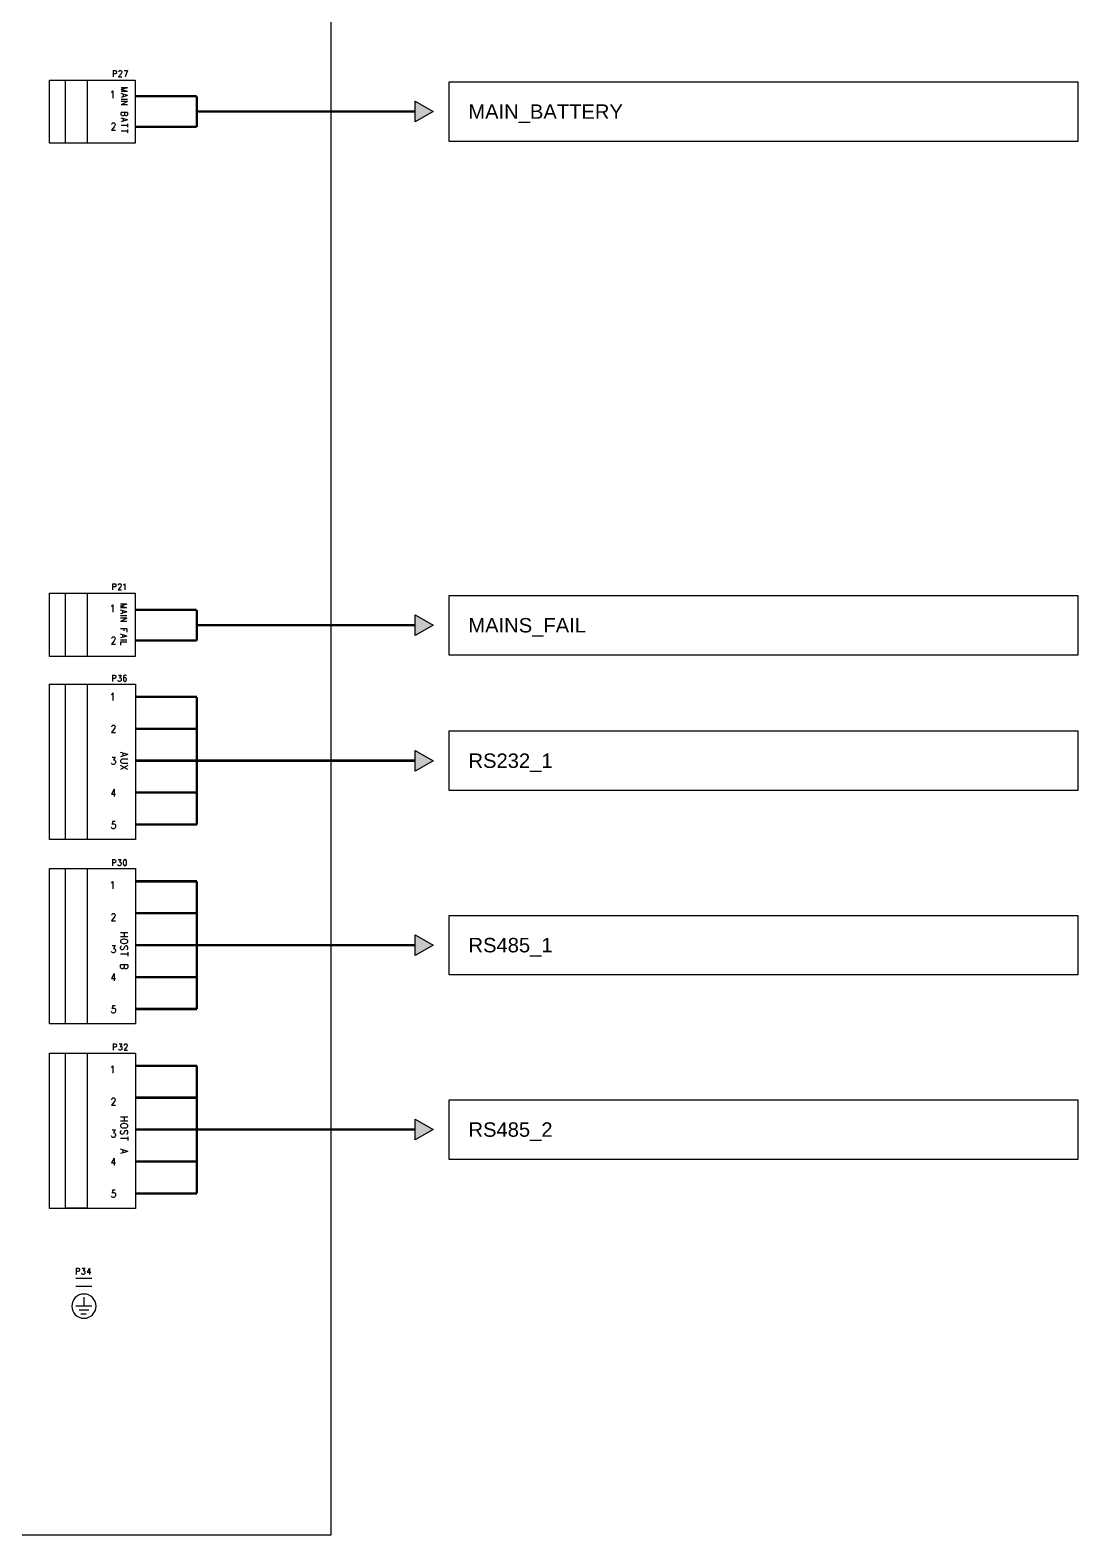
# Model space of a CAD drawing. Header units: millimetres. Extents: x 431884 to 533746, y -292344 to -203978.
# Drawn here: x 501072 to 533746, y -292344 to -245429 of the extents above; entities that cross this region are included whole.
import ezdxf
from ezdxf.enums import TextEntityAlignment as Align

# ---------------------------------------------------------------- set-up
doc = ezdxf.new("R2010")
doc.units = ezdxf.units.MM
doc.header["$LTSCALE"] = 12.5
doc.header["$MEASUREMENT"] = 0
doc.linetypes.add('HIDDEN', pattern=[0.375, 0.25, -0.125])
doc.layers.add('SST001026_PHO', color=9, linetype='Continuous')
doc.styles.get("Standard").update_dxf_attribs({"font": 'arial.ttf'})

# ---------------------------------------------------------------- blocks, each defined once
blk = doc.blocks.new('8-Way APC')
h = blk.add_hatch(color=256)
h.dxf.hatch_style = 1
h.paths.add_polyline_path([(513640, -247970), (513080, -248294), (513080, -247646)])
h = blk.add_hatch(color=256)
h.dxf.hatch_style = 1
h.paths.add_polyline_path([(513640, -263984), (513080, -264307), (513080, -263660)])
h = blk.add_hatch(color=256)
h.dxf.hatch_style = 1
h.paths.add_polyline_path([(513645, -268207), (513085, -268531), (513085, -267884)])
h = blk.add_hatch(color=256)
h.dxf.hatch_style = 1
h.paths.add_polyline_path([(513645, -273957), (513085, -274281), (513085, -273634)])
h = blk.add_hatch(color=256)
h.dxf.hatch_style = 1
h.paths.add_polyline_path([(513645, -279707), (513085, -280031), (513085, -279384)])
for points in [[(510464, -203978), (456008, -203978), (456008, -292344), (510464, -292344)], [(514140, -247041), (533741, -247041), (533741, -248899), (514140, -248899)], [(513640, -247970), (513080, -248294), (513080, -247646)], [(514140, -263055), (533741, -263055), (533741, -264912), (514140, -264912)], [(513640, -263984), (513080, -264307), (513080, -263660)], [(514145, -267279), (533746, -267279), (533746, -269136), (514145, -269136)], [(513645, -268207), (513085, -268531), (513085, -267884)], [(514145, -273029), (533746, -273029), (533746, -274886), (514145, -274886)], [(513645, -273957), (513085, -274281), (513085, -273634)], [(514145, -278779), (533746, -278779), (533746, -280636), (514145, -280636)], [(513645, -279707), (513085, -280031), (513085, -279384)]]:
    blk.add_lwpolyline(points, close=True)
at = {"linetype": 'HIDDEN', "const_width": 75}
for points in [[(504350, -247491), (506270, -247491)], [(506270, -247491), (506270, -248449)], [(506270, -247970), (513080, -247970)], [(504350, -248449), (506270, -248449)], [(504350, -263505), (506270, -263505)], [(506270, -263505), (506270, -264462)], [(506270, -263984), (513080, -263984)], [(504350, -264462), (506270, -264462)], [(504355, -266217), (506275, -266217)], [(506275, -266217), (506275, -270198)], [(504355, -267212), (506275, -267212)], [(504355, -268207), (506275, -268207)], [(506275, -268207), (513085, -268207)], [(504355, -269202), (506275, -269202)], [(504355, -270198), (506275, -270198)], [(504355, -271967), (506275, -271967)], [(506275, -271967), (506275, -275948)], [(504355, -272962), (506275, -272962)], [(504355, -273957), (506275, -273957)], [(506275, -273957), (513085, -273957)], [(504355, -274952), (506275, -274952)], [(504355, -275948), (506275, -275948)], [(504355, -277717), (506275, -277717)], [(506275, -277717), (506275, -281698)], [(504355, -278712), (506275, -278712)], [(504355, -279707), (506275, -279707)], [(506275, -279707), (513085, -279707)], [(504355, -280702), (506275, -280702)], [(504355, -281698), (506275, -281698)]]:
    blk.add_lwpolyline(points, dxfattribs=at)
at = {"layer": 'SST001026_PHO', "color": 0}
for p, q in [((503664, -246688), (503730, -246688)), ((503664, -246688), (503664, -246885)), ((503730, -246688), (503752, -246697)), ((503752, -246697), (503760, -246707)), ((503760, -246772), (503752, -246782)), ((503760, -246707), (503767, -246725)), ((503767, -246754), (503760, -246772)), ((503767, -246725), (503767, -246754)), ((503841, -246725), (503848, -246707)), ((503841, -246735), (503841, -246725)), ((503848, -246707), (503856, -246697)), ((503856, -246697), (503871, -246688)), ((503871, -246688), (503900, -246688)), ((503900, -246688), (503915, -246697)), ((503922, -246763), (503907, -246791)), ((503915, -246697), (503922, -246707)), ((503922, -246707), (503930, -246725)), ((503930, -246744), (503922, -246763)), ((503930, -246725), (503930, -246744)), ((504003, -246688), (504107, -246688)), ((504107, -246688), (504033, -246885)), ((501675, -248954), (501675, -246986)), ((501675, -246986), (504350, -246986)), ((502175, -248954), (502175, -246986)), ((502175, -246986), (502850, -246986)), ((502850, -246986), (502850, -248954)), ((503730, -246791), (503664, -246791)), ((503752, -246782), (503730, -246791)), ((503907, -246791), (503834, -246885)), ((503834, -246885), (503937, -246885)), ((504109, -247225), (503913, -247284)), ((504109, -247225), (503913, -247225)), ((504350, -246986), (504350, -248954)), ((503613, -247364), (503630, -247353)), ((503630, -247353), (503655, -247320)), ((503655, -247320), (503655, -247550)), ((504109, -247343), (503913, -247284)), ((504109, -247343), (503913, -247343)), ((504109, -247468), (503913, -247409)), ((504109, -247468), (503913, -247527)), ((504109, -247594), (503913, -247594)), ((504109, -247660), (503913, -247764)), ((504109, -247660), (503913, -247660)), ((503978, -247431), (503978, -247505)), ((504109, -247764), (503913, -247764)), ((503913, -248067), (503913, -248000)), ((504109, -248000), (503913, -248000)), ((503922, -248089), (503913, -248067)), ((504109, -248229), (503913, -248170)), ((503931, -248096), (503922, -248089)), ((503950, -248104), (503931, -248096)), ((503978, -248104), (503950, -248104)), ((503997, -248096), (503978, -248104)), ((504006, -248089), (503997, -248096)), ((504016, -248067), (504006, -248089)), ((504016, -248000), (504016, -248067)), ((504025, -248089), (504016, -248067)), ((504034, -248096), (504025, -248089)), ((504053, -248104), (504034, -248096)), ((504072, -248104), (504053, -248104)), ((504091, -248096), (504072, -248104)), ((504100, -248089), (504091, -248096)), ((504109, -248067), (504100, -248089)), ((504109, -248000), (504109, -248067)), ((503698, -248440), (503613, -248550)), ((503613, -248550), (503732, -248550)), ((503621, -248364), (503630, -248342)), ((503621, -248375), (503621, -248364)), ((503630, -248342), (503638, -248331)), ((503638, -248331), (503655, -248320)), ((503655, -248320), (503689, -248320)), ((503689, -248320), (503706, -248331)), ((503715, -248407), (503698, -248440)), ((503706, -248331), (503715, -248342)), ((503715, -248342), (503723, -248364)), ((503723, -248386), (503715, -248407)), ((503723, -248364), (503723, -248386)), ((504109, -248229), (503913, -248288)), ((504109, -248406), (503913, -248406)), ((504109, -248576), (503913, -248576)), ((503978, -248192), (503978, -248266)), ((504109, -248355), (504109, -248458)), ((504109, -248525), (504109, -248628)), ((504350, -248954), (501675, -248954)), ((502850, -248954), (502175, -248954)), ((503647, -262688), (503713, -262688)), ((503647, -262688), (503647, -262885)), ((503713, -262688), (503736, -262697)), ((503736, -262697), (503743, -262707)), ((503743, -262707), (503750, -262725)), ((503824, -262725), (503832, -262707)), ((503832, -262707), (503839, -262697)), ((503839, -262697), (503854, -262688)), ((503854, -262688), (503883, -262688)), ((503883, -262688), (503898, -262697)), ((503898, -262697), (503905, -262707)), ((503905, -262707), (503913, -262725)), ((503987, -262725), (504001, -262716)), ((504001, -262716), (504024, -262688)), ((504024, -262688), (504024, -262885)), ((501675, -264954), (501675, -262986)), ((501675, -262986), (504350, -262986)), ((502175, -264954), (502175, -262986)), ((502175, -262986), (502850, -262986)), ((502850, -262986), (502850, -264954)), ((503713, -262791), (503647, -262791)), ((503736, -262782), (503713, -262791)), ((503743, -262772), (503736, -262782)), ((503750, -262754), (503743, -262772)), ((503750, -262725), (503750, -262754)), ((503891, -262791), (503817, -262885)), ((503817, -262885), (503920, -262885)), ((503824, -262735), (503824, -262725)), ((503905, -262763), (503891, -262791)), ((503913, -262744), (503905, -262763)), ((503913, -262725), (503913, -262744)), ((504350, -262986), (504350, -264954)), ((503613, -263389), (503630, -263378)), ((503630, -263378), (503655, -263345)), ((503655, -263345), (503655, -263575)), ((504084, -263325), (503888, -263384)), ((504084, -263325), (503888, -263325)), ((504084, -263443), (503888, -263384)), ((504084, -263443), (503888, -263443)), ((504084, -263568), (503888, -263509)), ((504084, -263568), (503888, -263627)), ((503953, -263531), (503953, -263605)), ((504084, -263694), (503888, -263694)), ((504084, -263760), (503888, -263864)), ((504084, -263760), (503888, -263760)), ((504084, -263864), (503888, -263864)), ((504084, -264100), (503888, -264100)), ((503991, -264100), (503991, -264159)), ((504084, -264100), (504084, -264196)), ((503698, -264465), (503613, -264575)), ((503613, -264575), (503732, -264575)), ((503621, -264389), (503630, -264367)), ((503621, -264400), (503621, -264389)), ((503630, -264367), (503638, -264356)), ((503638, -264356), (503655, -264345)), ((503655, -264345), (503689, -264345)), ((503689, -264345), (503706, -264356)), ((503715, -264432), (503698, -264465)), ((503706, -264356), (503715, -264367)), ((503715, -264367), (503723, -264389)), ((503723, -264411), (503715, -264432)), ((503723, -264389), (503723, -264411)), ((504084, -264322), (503888, -264263)), ((504084, -264322), (503888, -264381)), ((504084, -264447), (503888, -264447)), ((504084, -264514), (503888, -264514)), ((503888, -264514), (503888, -264602)), ((503953, -264285), (503953, -264359)), ((504350, -264954), (501675, -264954)), ((502850, -264954), (502175, -264954)), ((503642, -265538), (503709, -265538)), ((503642, -265538), (503642, -265735)), ((503709, -265538), (503731, -265547)), ((503827, -265538), (503908, -265538)), ((503908, -265538), (503864, -265613)), ((504026, -265538), (504004, -265547)), ((504041, -265538), (504026, -265538)), ((504063, -265547), (504041, -265538)), ((501680, -265822), (504355, -265822)), ((501680, -270665), (501680, -265822)), ((502175, -265822), (502850, -265822)), ((502175, -270662), (502175, -265822)), ((502850, -265822), (502850, -270662)), ((503709, -265641), (503642, -265641)), ((503731, -265632), (503709, -265641)), ((503731, -265547), (503738, -265557)), ((503738, -265622), (503731, -265632)), ((503738, -265557), (503746, -265575)), ((503746, -265604), (503738, -265622)), ((503746, -265575), (503746, -265604)), ((503820, -265716), (503812, -265697)), ((503827, -265725), (503820, -265716)), ((503849, -265735), (503827, -265725)), ((503871, -265735), (503849, -265735)), ((503864, -265613), (503886, -265613)), ((503894, -265725), (503871, -265735)), ((503886, -265613), (503901, -265622)), ((503908, -265707), (503894, -265725)), ((503901, -265622), (503908, -265632)), ((503908, -265632), (503916, -265660)), ((503916, -265679), (503908, -265707)), ((503916, -265660), (503916, -265679)), ((503990, -265575), (503982, -265622)), ((503982, -265622), (503982, -265669)), ((503990, -265641), (503982, -265669)), ((503982, -265669), (503990, -265707)), ((504004, -265547), (503990, -265575)), ((504004, -265622), (503990, -265641)), ((503990, -265707), (504004, -265725)), ((504026, -265613), (504004, -265622)), ((504004, -265725), (504026, -265735)), ((504034, -265613), (504026, -265613)), ((504026, -265735), (504034, -265735)), ((504056, -265622), (504034, -265613)), ((504034, -265735), (504056, -265725)), ((504071, -265641), (504056, -265622)), ((504056, -265725), (504071, -265707)), ((504071, -265566), (504063, -265547)), ((504078, -265669), (504071, -265641)), ((504071, -265707), (504078, -265679)), ((504078, -265679), (504078, -265669)), ((504355, -265822), (504355, -270665)), ((503613, -266139), (503630, -266128)), ((503630, -266128), (503655, -266095)), ((503655, -266095), (503655, -266325)), ((503698, -267215), (503613, -267325)), ((503613, -267325), (503732, -267325)), ((503621, -267139), (503630, -267117)), ((503621, -267150), (503621, -267139)), ((503630, -267117), (503638, -267106)), ((503638, -267106), (503655, -267095)), ((503655, -267095), (503689, -267095)), ((503689, -267095), (503706, -267106)), ((503715, -267182), (503698, -267215)), ((503706, -267106), (503715, -267117)), ((503715, -267117), (503723, -267139)), ((503723, -267161), (503715, -267182)), ((503723, -267139), (503723, -267161)), ((503621, -268303), (503613, -268281)), ((503630, -268314), (503621, -268303)), ((503630, -268095), (503723, -268095)), ((503655, -268325), (503630, -268314)), ((503681, -268325), (503655, -268325)), ((503723, -268095), (503672, -268182)), ((503672, -268182), (503698, -268182)), ((503706, -268314), (503681, -268325)), ((503698, -268182), (503715, -268193)), ((503723, -268292), (503706, -268314)), ((503715, -268193), (503723, -268204)), ((503723, -268204), (503732, -268237)), ((503732, -268259), (503723, -268292)), ((503732, -268237), (503732, -268259)), ((504117, -268018), (503888, -267950)), ((504117, -268018), (503888, -268086)), ((503898, -268188), (503888, -268214)), ((503888, -268214), (503888, -268231)), ((503888, -268231), (503898, -268256)), ((503920, -268171), (503898, -268188)), ((503898, -268256), (503920, -268274)), ((503953, -268163), (503920, -268171)), ((503920, -268274), (503953, -268282)), ((504117, -268163), (503953, -268163)), ((503953, -268282), (504117, -268282)), ((503964, -267975), (503964, -268060)), ((504117, -268478), (503888, -268359)), ((504117, -268359), (503888, -268478)), ((503698, -269098), (503613, -269251)), ((503613, -269251), (503740, -269251)), ((503698, -269098), (503698, -269327)), ((503638, -270098), (503630, -270196)), ((503630, -270196), (503638, -270185)), ((503723, -270098), (503638, -270098)), ((503638, -270185), (503664, -270174)), ((503664, -270174), (503689, -270174)), ((503689, -270174), (503715, -270185)), ((503715, -270185), (503732, -270207)), ((503732, -270207), (503740, -270240)), ((504355, -270665), (501680, -270665)), ((502850, -270662), (502175, -270662)), ((503621, -270305), (503613, -270284)), ((503630, -270316), (503621, -270305)), ((503655, -270327), (503630, -270316)), ((503681, -270327), (503655, -270327)), ((503706, -270316), (503681, -270327)), ((503723, -270295), (503706, -270316)), ((503732, -270262), (503723, -270295)), ((503740, -270240), (503732, -270262)), ((501680, -271572), (504355, -271572)), ((501680, -276415), (501680, -271572)), ((502175, -271572), (502850, -271572)), ((502175, -276412), (502175, -271572)), ((502850, -271572), (502850, -276412)), ((503639, -271288), (503705, -271288)), ((503639, -271288), (503639, -271485)), ((503705, -271391), (503639, -271391)), ((503705, -271288), (503727, -271297)), ((503727, -271382), (503705, -271391)), ((503727, -271297), (503735, -271307)), ((503735, -271372), (503727, -271382)), ((503735, -271307), (503742, -271325)), ((503742, -271354), (503735, -271372)), ((503742, -271325), (503742, -271354)), ((503816, -271466), (503809, -271447)), ((503823, -271475), (503816, -271466)), ((503823, -271288), (503905, -271288)), ((503846, -271485), (503823, -271475)), ((503868, -271485), (503846, -271485)), ((503905, -271288), (503860, -271363)), ((503860, -271363), (503882, -271363)), ((503890, -271475), (503868, -271485)), ((503882, -271363), (503897, -271372)), ((503905, -271457), (503890, -271475)), ((503897, -271372), (503905, -271382)), ((503905, -271382), (503912, -271410)), ((503912, -271429), (503905, -271457)), ((503912, -271410), (503912, -271429)), ((503986, -271325), (503978, -271372)), ((503978, -271372), (503978, -271400)), ((503978, -271400), (503986, -271447)), ((504001, -271297), (503986, -271325)), ((503986, -271447), (504001, -271475)), ((504023, -271288), (504001, -271297)), ((504001, -271475), (504023, -271485)), ((504038, -271288), (504023, -271288)), ((504023, -271485), (504038, -271485)), ((504060, -271297), (504038, -271288)), ((504038, -271485), (504060, -271475)), ((504074, -271325), (504060, -271297)), ((504060, -271475), (504074, -271447)), ((504082, -271372), (504074, -271325)), ((504074, -271447), (504082, -271400)), ((504082, -271400), (504082, -271372)), ((504355, -271572), (504355, -276415)), ((503613, -272014), (503630, -272003)), ((503630, -272003), (503655, -271970)), ((503655, -271970), (503655, -272200)), ((503621, -273014), (503630, -272992)), ((503621, -273025), (503621, -273014)), ((503630, -272992), (503638, -272981)), ((503638, -272981), (503655, -272970)), ((503655, -272970), (503689, -272970)), ((503689, -272970), (503706, -272981)), ((503706, -272981), (503715, -272992)), ((503715, -272992), (503723, -273014)), ((503723, -273036), (503715, -273057)), ((503723, -273014), (503723, -273036)), ((503698, -273090), (503613, -273200)), ((503613, -273200), (503732, -273200)), ((503715, -273057), (503698, -273090)), ((503630, -273970), (503723, -273970)), ((503723, -273970), (503672, -274057)), ((504117, -273575), (503888, -273575)), ((504117, -273694), (503888, -273694)), ((503898, -273805), (503888, -273822)), ((503888, -273822), (503888, -273856)), ((503888, -273856), (503898, -273873)), ((503920, -273788), (503898, -273805)), ((503898, -273873), (503920, -273890)), ((503942, -273779), (503920, -273788)), ((503920, -273890), (503942, -273899)), ((503975, -273771), (503942, -273779)), ((503942, -273899), (503975, -273907)), ((504030, -273771), (503975, -273771)), ((503975, -273907), (504030, -273907)), ((504008, -273575), (504008, -273694)), ((504063, -273779), (504030, -273771)), ((504030, -273907), (504063, -273899)), ((504084, -273788), (504063, -273779)), ((504063, -273899), (504084, -273890)), ((504106, -273805), (504084, -273788)), ((504084, -273890), (504106, -273873)), ((504117, -273822), (504106, -273805)), ((504106, -273873), (504117, -273856)), ((504117, -273856), (504117, -273822)), ((503621, -274178), (503613, -274156)), ((503630, -274189), (503621, -274178)), ((503655, -274200), (503630, -274189)), ((503681, -274200), (503655, -274200)), ((503672, -274057), (503698, -274057)), ((503706, -274189), (503681, -274200)), ((503698, -274057), (503715, -274068)), ((503723, -274167), (503706, -274189)), ((503715, -274068), (503723, -274079)), ((503723, -274079), (503732, -274112)), ((503732, -274134), (503723, -274167)), ((503732, -274112), (503732, -274134)), ((503888, -274026), (503898, -274001)), ((503888, -274060), (503888, -274026)), ((503898, -274086), (503888, -274060)), ((504117, -274239), (503888, -274239)), ((503898, -274001), (503920, -273984)), ((503920, -274103), (503898, -274086)), ((503953, -274103), (503920, -274103)), ((503975, -274095), (503953, -274103)), ((503986, -274086), (503975, -274095)), ((503997, -274069), (503986, -274086)), ((504019, -274018), (503997, -274069)), ((504030, -274001), (504019, -274018)), ((504041, -273992), (504030, -274001)), ((504063, -273984), (504041, -273992)), ((504084, -273984), (504063, -273984)), ((504106, -274001), (504084, -273984)), ((504084, -274103), (504106, -274086)), ((504117, -274026), (504106, -274001)), ((504106, -274086), (504117, -274060)), ((504117, -274060), (504117, -274026)), ((504117, -274180), (504117, -274299)), ((503698, -274845), (503613, -274998)), ((503698, -274845), (503698, -275075)), ((503888, -274649), (503888, -274572)), ((504117, -274572), (503888, -274572)), ((503898, -274674), (503888, -274649)), ((503909, -274683), (503898, -274674)), ((503931, -274691), (503909, -274683)), ((503964, -274691), (503931, -274691)), ((503986, -274683), (503964, -274691)), ((503997, -274674), (503986, -274683)), ((504008, -274649), (503997, -274674)), ((504008, -274572), (504008, -274649)), ((504019, -274674), (504008, -274649)), ((504030, -274683), (504019, -274674)), ((504052, -274691), (504030, -274683)), ((504073, -274691), (504052, -274691)), ((504095, -274683), (504073, -274691)), ((504106, -274674), (504095, -274683)), ((504117, -274649), (504106, -274674)), ((504117, -274572), (504117, -274649)), ((503613, -274998), (503740, -274998)), ((503638, -275845), (503630, -275943)), ((503723, -275845), (503638, -275845)), ((503621, -276053), (503613, -276031)), ((503630, -276064), (503621, -276053)), ((503630, -275943), (503638, -275932)), ((503655, -276075), (503630, -276064)), ((503638, -275932), (503664, -275922)), ((503681, -276075), (503655, -276075)), ((503664, -275922), (503689, -275922)), ((503706, -276064), (503681, -276075)), ((503689, -275922), (503715, -275932)), ((503723, -276042), (503706, -276064)), ((503715, -275932), (503732, -275954)), ((503732, -276009), (503723, -276042)), ((503732, -275954), (503740, -275987)), ((503740, -275987), (503732, -276009)), ((504355, -276415), (501680, -276415)), ((502850, -276412), (502175, -276412)), ((503664, -277038), (503730, -277038)), ((503664, -277038), (503664, -277235)), ((503730, -277141), (503664, -277141)), ((503730, -277038), (503752, -277047)), ((503752, -277132), (503730, -277141)), ((503752, -277047), (503760, -277057)), ((503760, -277122), (503752, -277132)), ((503760, -277057), (503767, -277075)), ((503767, -277104), (503760, -277122)), ((503767, -277075), (503767, -277104)), ((503841, -277216), (503834, -277197)), ((503848, -277225), (503841, -277216)), ((503848, -277038), (503930, -277038)), ((503871, -277235), (503848, -277225)), ((503893, -277235), (503871, -277235)), ((503930, -277038), (503885, -277113)), ((503885, -277113), (503907, -277113)), ((503915, -277225), (503893, -277235)), ((503907, -277113), (503922, -277122)), ((503930, -277207), (503915, -277225)), ((503922, -277122), (503930, -277132)), ((503930, -277132), (503937, -277160)), ((503937, -277179), (503930, -277207)), ((503937, -277160), (503937, -277179)), ((504077, -277141), (504003, -277235)), ((504003, -277235), (504107, -277235)), ((504011, -277075), (504018, -277057)), ((504011, -277085), (504011, -277075)), ((504018, -277057), (504026, -277047)), ((504026, -277047), (504040, -277038)), ((504040, -277038), (504070, -277038)), ((504070, -277038), (504085, -277047)), ((504092, -277113), (504077, -277141)), ((504085, -277047), (504092, -277057)), ((504092, -277057), (504099, -277075)), ((504099, -277094), (504092, -277113)), ((504099, -277075), (504099, -277094)), ((501680, -277322), (504355, -277322)), ((501680, -282165), (501680, -277322)), ((502175, -277322), (502850, -277322)), ((502175, -282162), (502175, -277322)), ((502850, -277322), (502850, -282162)), ((503630, -277753), (503655, -277720)), ((503655, -277720), (503655, -277950)), ((504355, -277322), (504355, -282165)), ((503613, -277764), (503630, -277753)), ((503698, -278840), (503613, -278950)), ((503613, -278950), (503732, -278950)), ((503621, -278764), (503630, -278742)), ((503621, -278775), (503621, -278764)), ((503630, -278742), (503638, -278731)), ((503638, -278731), (503655, -278720)), ((503655, -278720), (503689, -278720)), ((503689, -278720), (503706, -278731)), ((503715, -278807), (503698, -278840)), ((503706, -278731), (503715, -278742)), ((503715, -278742), (503723, -278764)), ((503723, -278786), (503715, -278807)), ((503723, -278764), (503723, -278786)), ((504117, -279325), (503888, -279325)), ((504117, -279444), (503888, -279444)), ((503898, -279555), (503888, -279572)), ((503888, -279572), (503888, -279606)), ((503888, -279606), (503898, -279623)), ((503920, -279538), (503898, -279555)), ((503942, -279529), (503920, -279538)), ((503975, -279521), (503942, -279529)), ((504030, -279521), (503975, -279521)), ((504008, -279325), (504008, -279444)), ((504063, -279529), (504030, -279521)), ((504084, -279538), (504063, -279529)), ((504106, -279555), (504084, -279538)), ((504117, -279572), (504106, -279555)), ((504106, -279623), (504117, -279606)), ((504117, -279606), (504117, -279572)), ((503621, -279928), (503613, -279906)), ((503630, -279939), (503621, -279928)), ((503630, -279720), (503723, -279720)), ((503655, -279950), (503630, -279939)), ((503681, -279950), (503655, -279950)), ((503723, -279720), (503672, -279807)), ((503672, -279807), (503698, -279807)), ((503706, -279939), (503681, -279950)), ((503698, -279807), (503715, -279818)), ((503723, -279917), (503706, -279939)), ((503715, -279818), (503723, -279829)), ((503723, -279829), (503732, -279862)), ((503732, -279884), (503723, -279917)), ((503732, -279862), (503732, -279884)), ((503888, -279776), (503898, -279751)), ((503888, -279810), (503888, -279776)), ((503898, -279836), (503888, -279810)), ((504117, -279989), (503888, -279989)), ((503898, -279623), (503920, -279640)), ((503898, -279751), (503920, -279734)), ((503920, -279853), (503898, -279836)), ((503920, -279640), (503942, -279649)), ((503953, -279853), (503920, -279853)), ((503942, -279649), (503975, -279657)), ((503975, -279845), (503953, -279853)), ((503975, -279657), (504030, -279657)), ((503986, -279836), (503975, -279845)), ((503997, -279819), (503986, -279836)), ((504019, -279768), (503997, -279819)), ((504030, -279751), (504019, -279768)), ((504030, -279657), (504063, -279649)), ((504041, -279742), (504030, -279751)), ((504063, -279734), (504041, -279742)), ((504063, -279649), (504084, -279640)), ((504084, -279734), (504063, -279734)), ((504084, -279640), (504106, -279623)), ((504106, -279751), (504084, -279734)), ((504084, -279853), (504106, -279836)), ((504117, -279776), (504106, -279751)), ((504106, -279836), (504117, -279810)), ((504117, -279810), (504117, -279776)), ((504117, -279930), (504117, -280049)), ((504117, -280390), (503888, -280322)), ((504117, -280390), (503888, -280458)), ((503964, -280347), (503964, -280433)), ((503698, -280595), (503613, -280748)), ((503613, -280748), (503740, -280748)), ((503698, -280595), (503698, -280825)), ((503621, -281803), (503613, -281781)), ((503630, -281814), (503621, -281803)), ((503638, -281595), (503630, -281693)), ((503630, -281693), (503638, -281682)), ((503655, -281825), (503630, -281814)), ((503723, -281595), (503638, -281595)), ((503638, -281682), (503664, -281672)), ((503681, -281825), (503655, -281825)), ((503664, -281672), (503689, -281672)), ((503706, -281814), (503681, -281825)), ((503689, -281672), (503715, -281682)), ((503723, -281792), (503706, -281814)), ((503715, -281682), (503732, -281704)), ((503732, -281759), (503723, -281792)), ((503732, -281704), (503740, -281737)), ((503740, -281737), (503732, -281759)), ((504355, -282165), (501680, -282165)), ((502850, -282162), (502175, -282162)), ((502510, -284027), (502576, -284027)), ((502510, -284027), (502510, -284224)), ((502576, -284130), (502510, -284130)), ((502576, -284027), (502599, -284036)), ((502599, -284121), (502576, -284130)), ((502599, -284036), (502606, -284046)), ((502606, -284111), (502599, -284121)), ((502606, -284046), (502613, -284064)), ((502613, -284093), (502606, -284111)), ((502613, -284064), (502613, -284093)), ((502687, -284205), (502680, -284186)), ((502695, -284214), (502687, -284205)), ((502695, -284027), (502776, -284027)), ((502717, -284224), (502695, -284214)), ((502739, -284224), (502717, -284224)), ((502776, -284027), (502732, -284102)), ((502732, -284102), (502754, -284102)), ((502761, -284214), (502739, -284224)), ((502754, -284102), (502769, -284111)), ((502776, -284196), (502761, -284214)), ((502769, -284111), (502776, -284121)), ((502776, -284121), (502783, -284149)), ((502783, -284168), (502776, -284196)), ((502783, -284149), (502783, -284168)), ((502924, -284027), (502850, -284158)), ((502850, -284158), (502961, -284158)), ((502924, -284027), (502924, -284224)), ((502500, -284337), (503000, -284337)), ((502500, -284587), (503000, -284587)), ((503000, -285212), (502500, -285212)), ((502750, -284937), (502750, -285212)), ((502900, -285337), (502600, -285337)), ((502825, -285462), (502650, -285462))]:
    blk.add_line(p, q, dxfattribs=at)
for start, end in [(90, 270), (270, 90)]:
    blk.add_arc((502750, -285212), 378, start, end, dxfattribs=at)
for tag, p in [('OUTPUT_NO_1', (514743, -217419)), ('INPUT_NO_1', (432481, -218204)), ('OUTPUT_NO_2', (514743, -220919)), ('INPUT_NO_2', (432481, -221204)), ('INPUT_NO_3', (432481, -224204)), ('OUTPUT_NO_3', (514743, -224419)), ('INPUT_NO_4', (432481, -227204)), ('OUTPUT_NO_4', (514743, -227919)), ('INPUT_NO_5', (432481, -230204)), ('OUTPUT_NO_5', (514743, -231419)), ('INPUT_NO_6', (432481, -233204)), ('OUTPUT_NO_6', (514743, -234919)), ('INPUT_NO_7', (432481, -236204)), ('OUTPUT_NO_7', (514743, -238419)), ('INPUT_NO_8', (432481, -239204)), ('OUTPUT_NO_8', (514743, -241919)), ('MAIN_BATTERY', (514738, -247970)), ('MAINS_FAIL', (514738, -263984)), ('EXP_POWER', (432481, -265181)), ('RS232_1', (514743, -268207)), ('READER_1', (432481, -270683)), ('RS485_1', (514743, -273957)), ('RS485_2', (514743, -279707)), ('AUX_POWER_OUT', (432481, -280936))]:
    blk.add_attdef(tag, text='', height=450).set_placement(p, align=Align.MIDDLE_LEFT)

msp = doc.modelspace()

# ---------------------------------------------------------------- block references
ref = msp.add_blockref('8-Way APC', (0, 0))
ref.add_attrib('MAIN_BATTERY', 'MAIN_BATTERY', dxfattribs={"height": 450}).set_placement((514738, -247970), align=Align.MIDDLE_LEFT)
ref.add_attrib('RS485_2', 'RS485_2', dxfattribs={"height": 450}).set_placement((514743, -279707), align=Align.MIDDLE_LEFT)
ref.add_attrib('RS485_1', 'RS485_1', dxfattribs={"height": 450}).set_placement((514743, -273957), align=Align.MIDDLE_LEFT)
ref.add_attrib('RS232_1', 'RS232_1', dxfattribs={"height": 450}).set_placement((514743, -268207), align=Align.MIDDLE_LEFT)
ref.add_attrib('MAINS_FAIL', 'MAINS_FAIL', dxfattribs={"height": 450}).set_placement((514738, -263984), align=Align.MIDDLE_LEFT)

doc.saveas('drawing.dxf')
